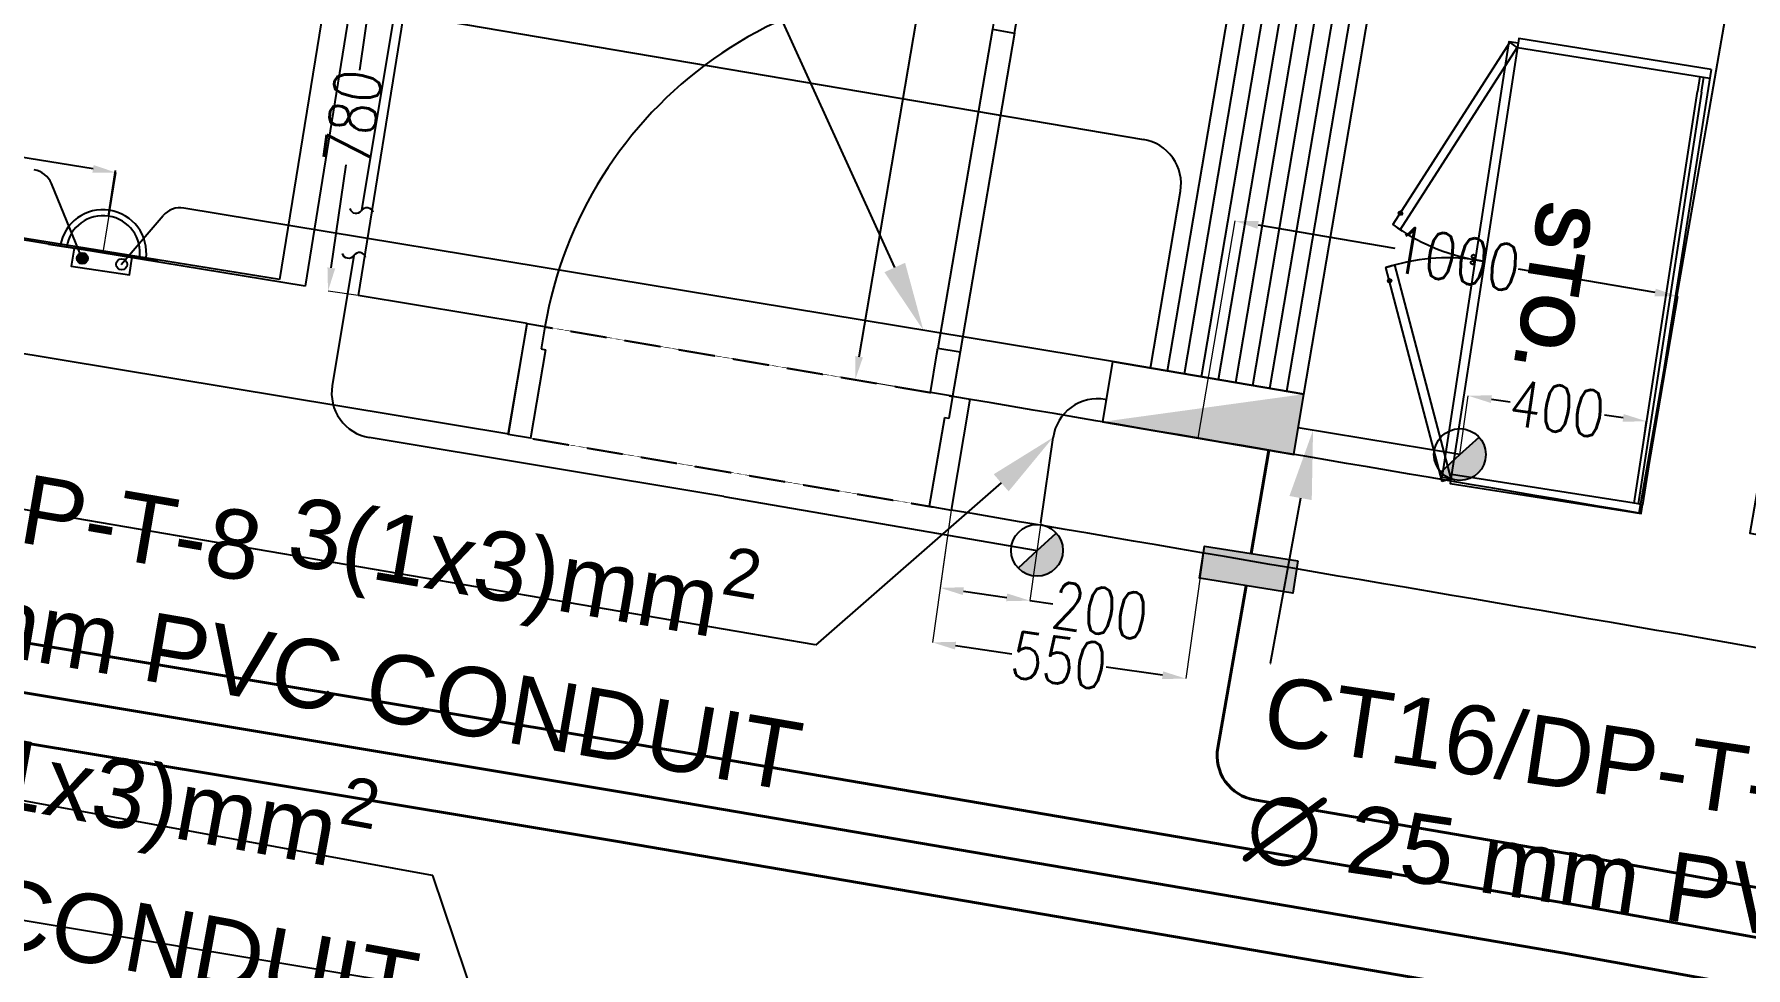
# Model space of a CAD drawing. Extents: x -678889171 to 586587, y -792238163 to 335485.
# Drawn here: x 42180 to 45988, y 36937 to 39014 of the extents above; entities that cross this region are included whole.
import ezdxf
from ezdxf import colors
from ezdxf.entities.mleader import LeaderData, LeaderLine
from ezdxf.math import Vec2, Vec3

# ---------------------------------------------------------------- set-up
doc = ezdxf.new("R2010")
doc.units = 0
doc.header["$MEASUREMENT"] = 0
doc.linetypes.add('XR-Typ29 7th to11Th$0$XR-A-TYP-7-8-9-10$0$XR-A-TYP-2-3-4-6-7-8-9-10$0$HIDDEN', pattern=[0.375, 0.25, -0.125])
doc.layers.get('0').update_dxf_attribs({"color": 8})
doc.layers.get('Defpoints').update_dxf_attribs({"color": 252})
for name, color, linetype in [('1', 8, 'Continuous'), ('25MM POWER CONDUIT', 4, 'Continuous'), ('9TH-FURN$0$XR-A-TYP-7-8-9-10$0$I-FURN', 252, 'Continuous'), ('9TH-FURN$0$XR-A-TYP-7-8-9-10$0$XREF_2BR$0$I-FURN-IDEN', 252, 'Continuous'), ('9TH-FURN$0$XR-A-TYP-7-8-9-10$0$XREF_3BR$0$I-FURN', 252, 'Continuous'), ('E-CUT-LINE', 1, 'Continuous'), ('E-POW-BLOCK', 4, 'Continuous'), ('E-TEXT', 3, 'Continuous'), ('loop line emped', 1, 'Continuous'), ('MEP', 4, 'Continuous'), ('powr wire', 4, 'Continuous'), ('XFRB100$0$11032-XEFR-B1$0$E-POWER-PANEL', 1, 'Continuous'), ('XFRB100$0$11032-XEFR-B1$0$E-POWR-PANL', 2, 'Continuous'), ('XR-A-9TH-FLOOR$0$A-WALL', 252, 'Continuous'), ('XR-Typ28 7th to11Th$0$A-WALL', 252, 'Continuous'), ('XR-Typ28 7th to11Th$0$XR-A-TYP-7-8-9-10$0$A-WALL', 252, 'Continuous'), ('XR-Typ29 7th to11Th$0$A-WALL', 252, 'Continuous'), ('XR-Typ29 7th to11Th$0$XR-A-TYP-7-8-9-10$0$A-EQPM', 252, 'Continuous'), ('XR-Typ29 7th to11Th$0$XR-A-TYP-7-8-9-10$0$A-WALL', 252, 'Continuous'), ('XR-Typ29 7th to11Th$0$XR-A-TYP-7-8-9-10$0$XR-A-TYP-2-3-4-6-7-8-9-10$0$A-DOOR', 252, 'Continuous'), ('XR-Typ29 7th to11Th$0$XR-A-TYP-7-8-9-10$0$XR-A-TYP-2-3-4-6-7-8-9-10$0$A-FLOR-OVHD', 252, 'XR-Typ29 7th to11Th$0$XR-A-TYP-7-8-9-10$0$XR-A-TYP-2-3-4-6-7-8-9-10$0$HIDDEN')]:
    doc.layers.add(name, color=color, linetype=linetype)
doc.styles.add('9TH-FURN$0$XR-A-TYP-7-8-9-10$0$XREF_2BR$0$KZT', font='')
doc.styles.get("Standard").update_dxf_attribs({"font": 'arial.ttf'})
doc.styles.add('Work$0$E-M.MODUL', font='romans.shx', dxfattribs={"width": 0.8})
doc.styles.get('9TH-FURN$0$XR-A-TYP-7-8-9-10$0$XREF_2BR$0$KZT').set_extended_font_data('AvantGarde LT Medium', bold=True)
doc.dimstyles.new('Work$0$S-DIM', dxfattribs={"dimscale": 500, "dimtxt": 0.2065, "dimasz": 0.104, "dimexe": 0, "dimexo": 0, "dimgap": 0, "dimtad": 0, "dimdec": 0, "dimzin": 0, "dimdsep": 46, "dimtxsty": 'Work$0$E-M.MODUL', "dimcen": 0.25, "dimclrd": 5, "dimclre": 5, "dimclrt": 1, "dimadec": 0, "dimazin": 0, "dimtfac": 1, "dimtdec": 0, "dimtofl": 0, "dimtmove": 0, "dimatfit": 3, "dimfxl": 1, "dimtolj": 1, "dimtzin": 0, "dimlwe": 13, "dimarcsym": 0})

# ---------------------------------------------------------------- blocks, each defined once
blk = doc.blocks.new('POWER OUTLET')
h = blk.add_hatch(color=3)
h.dxf.hatch_style = 1
h.paths.add_polyline_path([(-33.35452180699924, 31.98717332019851), (-34.06205133726363, 32.74224302445008, 0.207370734747003), (-34.38928182481724, 31.98717332019851, 0.6487759016068458), (-32.66350035819608, 31.21696708043626)])
at = {"color": 3}
for points in [[(-33.35452180699924, 31.98717332019851), (-34.06205133726363, 32.74224302445008)], [(-33.35452180699924, 31.98717332019851), (-32.66350035819608, 31.21696708043626)]]:
    blk.add_lwpolyline(points, dxfattribs=at)
blk.add_circle((-33.35452180699924, 31.98717332019851), 1.034760017818, dxfattribs=at)
blk = doc.blocks.new('SO1 WP')
at = {"layer": 'E-POW-BLOCK'}
h = blk.add_hatch(color=3, dxfattribs=at)
h.dxf.hatch_style = 1
edge = h.paths.add_edge_path()
edge.add_arc((-0.1064295025979398, -0.0481463273482458), 0.03025259035537483, 0, 360)
at = {"layer": 'E-POW-BLOCK', "color": 3}
for p, q in [((1.4210854715202e-14, 0.2000001000000591), (0, 0.4500002250000605)), ((-0.3000001499999954, 7.105427357601002e-14), (0.3000001499999954, 1.598721155460225e-14))]:
    blk.add_line(p, q, dxfattribs=at)
blk.add_lwpolyline([(0.1593095883453804, 4.352074256530614e-14), (-0.1593095883453804, 4.352074256530614e-14), (-0.1593095883453804, -0.09876317676643558), (0.1593095883453804, -0.09876317676643558)], close=True, dxfattribs=at)
for centre in [(-0.1064295025979398, -0.0481463273482458), (0.1096454942411166, -0.0481463273482458)]:
    blk.add_circle(centre, 0.03025259035537483, dxfattribs=at)
for centre, radius, start, end in [((0, -0.002806461197749854), 0.2353418572437975, 0.6832706906615592, 179.3167293093385), ((0, 1.598721155460225e-14), 0.2000001000000002, 0, 180)]:
    blk.add_arc(centre, radius, start, end, dxfattribs=at)
blk = doc.blocks.new('XFRB100$0$11032-XEFR-B1$0$PANEL1', base_point=(-100.0000000000291, 0))
at = {"layer": 'XFRB100$0$11032-XEFR-B1$0$E-POWR-PANL', "color": 3}
blk.add_lwpolyline([(358.7350829352928, 254.5942718074035), (-450.0000000000279, 254.5942718073962), (-450.0000000000275, -2.371791651967214e-11), (358.7350829352786, -2.362199325034453e-11)], close=True, dxfattribs=at)
blk.add_solid([(-450.0000000000275, -2.371791651967214e-11), (358.7350829352786, -2.362199325034453e-11), (358.7350829352928, 254.5942718074035)], dxfattribs=at)
blk = doc.blocks.new('*D2892')
at = {"layer": '25MM POWER CONDUIT', "color": 5, "lineweight": 13, "transparency": 16777216}
for p, q in [((43024.97091938709, 39203.10429215217), (42943.82270012832, 39214.6988457867)), ((42900.73879076695, 38433.01200490975), (42833.50690015359, 38442.61817703267))]:
    blk.add_line(p, q, dxfattribs=at)
at = {"layer": '25MM POWER CONDUIT', "color": 5, "lineweight": -2, "transparency": 16777216}
for p, q in [((42936.46757679457, 39163.22164538939), (42903.68622510335, 38933.79079375958)), ((42840.86202348734, 38494.09537742999), (42873.64337517857, 38723.52622905979))]:
    blk.add_line(p, q, dxfattribs=at)
at = {"layer": '25MM POWER CONDUIT', "color": 5, "transparency": 16777216}
for points in [[(42927.88804339503, 39164.44749927834), (42945.04711019412, 39161.99579150043), (42943.82270012832, 39214.6988457867)], [(42832.28249008779, 38495.32123131894), (42849.44155688689, 38492.86952354103), (42833.50690015359, 38442.61817703267)]]:
    blk.add_solid(points, dxfattribs=at)
at = {"layer": 'Defpoints', "color": 0, "transparency": 16777216}
for p in [(43024.97091938709, 39203.10429215217, 8.704692898799751e-05), (42833.50690015359, 38442.61817703267), (42900.73879076695, 38433.01200490975, 2.631048185536944e-06)]:
    blk.add_point(p, dxfattribs=at)
at = {"layer": '25MM POWER CONDUIT', "color": 1, "transparency": 16777216, "insert": (42888.66480014096, 38828.65851140968), "char_height": 103.25, "attachment_point": 5, "rotation": 81.86854775224046, "style": 'Work$0$E-M.MODUL'}
blk.add_mtext('\\A1;780', dxfattribs=at)
blk = doc.blocks.new('*D2894')
at = {"layer": '25MM POWER CONDUIT', "color": 5, "lineweight": 13, "transparency": 16777216}
for p, q in [((45351.65216124631, 38078.82702998458), (45370.3335009978, 38209.57439730042)), ((45748.20959666032, 38025.45474308148), (45766.43049828369, 38152.97958600325))]:
    blk.add_line(p, q, dxfattribs=at)
at = {"layer": '25MM POWER CONDUIT', "color": 5, "lineweight": -2, "transparency": 16777216}
for p, q in [((45421.8107013331, 38202.21927353264), (45463.24971741751, 38196.29841750064)), ((45714.95329794838, 38160.33470977104), (45673.514281864, 38166.25556580303))]:
    blk.add_line(p, q, dxfattribs=at)
at = {"layer": '25MM POWER CONDUIT', "color": 5, "transparency": 16777216}
for points in [[(45423.0365552944, 38210.79880692185), (45420.58484737181, 38193.63974014342), (45370.3335009978, 38209.57439730042)], [(45716.17915190967, 38168.91424316024), (45713.72744398708, 38151.75517638182), (45766.43049828369, 38152.97958600325)]]:
    blk.add_solid(points, dxfattribs=at)
at = {"layer": 'Defpoints', "color": 0, "transparency": 16777216}
for p in [(45766.43049828369, 38152.97958600325), (45351.65216124631, 38078.82702998458, 5.754768383665573e-05), (45748.20959666032, 38025.45474308148, 5.754768383678106e-05)]:
    blk.add_point(p, dxfattribs=at)
at = {"layer": '25MM POWER CONDUIT', "color": 1, "transparency": 16777216, "insert": (45568.38199964075, 38181.27699165184), "char_height": 103.25, "attachment_point": 5, "rotation": 351.8685472691534, "style": 'Work$0$E-M.MODUL'}
blk.add_mtext('\\A1;400', dxfattribs=at)
blk = doc.blocks.new('*D2896')
at = {"layer": '25MM POWER CONDUIT', "color": 5, "lineweight": 13, "transparency": 16777216}
for p, q in [((44220.21047331547, 37955.32495414995), (44195.47973994902, 37782.23895911597)), ((44419.60518349861, 37926.83519601607), (44394.87445071678, 37753.74920507371))]:
    blk.add_line(p, q, dxfattribs=at)
at = {"layer": '25MM POWER CONDUIT', "color": 5, "lineweight": -2, "transparency": 16777216}
for p, q in [((44246.95694028433, 37774.8838353482), (44343.39725038148, 37761.10432884149)), ((44394.87445071678, 37753.74920507371), (44446.35165105209, 37746.39408130594))]:
    blk.add_line(p, q, dxfattribs=at)
at = {"layer": '25MM POWER CONDUIT', "color": 5, "transparency": 16777216}
for points in [[(44248.18279424562, 37783.46336873742), (44245.73108632303, 37766.30430195898), (44195.47973994902, 37782.23895911597)], [(44344.62310434278, 37769.6838622307), (44342.17139642018, 37752.52479545227), (44394.87445071678, 37753.74920507371)]]:
    blk.add_solid(points, dxfattribs=at)
at = {"layer": 'Defpoints', "color": 0, "transparency": 16777216}
for p in [(44220.21047331547, 37955.32495414995, 2.464745754823463e-06), (44419.60518349861, 37926.83519601607, 2.464745754823463e-06), (44394.87445071678, 37753.74920507371)]:
    blk.add_point(p, dxfattribs=at)
at = {"layer": '25MM POWER CONDUIT', "color": 1, "transparency": 16777216, "insert": (44551.48393327533, 37731.37265545713), "char_height": 103.25, "attachment_point": 5, "rotation": 351.8685472691534, "style": 'Work$0$E-M.MODUL'}
blk.add_mtext('\\A1;200', dxfattribs=at)
blk = doc.blocks.new('h')
h = blk.add_hatch()
h.set_pattern_fill('AR-CONC', color=4)
h.set_pattern_definition([(49.99999999999999, (0, 0), (7.172601826007535, -0.6275213498259511), [0.75, -8.25]), (355, (0, 0), (-1.38751333613, 7.521921337000118), [0.6, -6.6]), (100.45144446, (0.59771681, -0.05229344), (5.78508846727112, 6.894399909686294), [0.6374019199999998, -7.011421119999999]), (46.18420000000001, (0, 2), (10.67241330671572, -1.655192807930765), [1.125, -12.375]), (96.63563549, (0.88936745, 1.86206693), (9.346619456742284, 9.741186007745505), [0.95610342, -10.5171376]), (351.1841639899999, (0, 2), (9.346619450547731, 9.741186002699902), [0.9, -9.90000001]), (21, (1, 1.5), (5.969070521184617, -4.026188906653388), [0.75, -8.25]), (326.0000000000001, (1, 1.5), (2.433153319215817, 7.25150045046853), [0.6, -6.6]), (71.45144474, (1.49742254, 1.16448426), (8.402223767299711, 3.225311528063538), [0.6374019000000001, -7.01142112]), (37.50000000000001, (0, 0), (0.1215985531729067, 3.328938538313115), [0, -6.52, 0, -6.7, 0, -6.625]), (7.499999999999999, (0, 0), (2.630695374421486, 3.944117118823602), [0, -3.82, 0, -6.37, 0, -2.525]), (327.5, (-2.23, 0), (5.33822436172409, -0.2255487173437976), [0, -2.5, 0, -7.8, 0, -10.35]), (317.5, (-3.23, 0), (5.831861693423862, 1.001049823323177), [0, -3.25, 0, -5.18, 0, -7.35])])
h.paths.add_polyline_path([(648500834.4310429, 819108045.8914065), (648500906.656452, 819108048.82615), (648500915.1896517, 819107838.8201035), (648500842.9642427, 819107835.8853601)])
at = {"color": 4}
blk.add_lwpolyline([(648500834.4310429, 819108045.8914065), (648500906.656452, 819108048.82615), (648500915.1896517, 819107838.8201035), (648500842.9642427, 819107835.8853601)], close=True, dxfattribs=at)
blk = doc.blocks.new('*D2903')
at = {"layer": '25MM POWER CONDUIT', "color": 5, "lineweight": 13, "transparency": 16777216}
for p, q in [((44220.21047331547, 37955.32495414995), (44178.14537343185, 37660.91881739396)), ((44783.70564653134, 37874.81208014274), (44741.64054828873, 37580.40595487189))]:
    blk.add_line(p, q, dxfattribs=at)
at = {"layer": '25MM POWER CONDUIT', "color": 5, "lineweight": -2, "transparency": 16777216}
for p, q in [((44229.62257376716, 37653.56369362619), (44354.76067863706, 37635.68381198173)), ((44690.16334795344, 37587.76107863966), (44565.02524308355, 37605.64096028412))]:
    blk.add_line(p, q, dxfattribs=at)
at = {"layer": '25MM POWER CONDUIT', "color": 5, "transparency": 16777216}
for points in [[(44230.84842772846, 37662.1432270154), (44228.39671980587, 37644.98416023697), (44178.14537343185, 37660.91881739396)], [(44691.38920191473, 37596.34061202888), (44688.93749399214, 37579.18154525045), (44741.64054828873, 37580.40595487189)]]:
    blk.add_solid(points, dxfattribs=at)
at = {"layer": 'Defpoints', "color": 0, "transparency": 16777216}
for p in [(44220.21047331547, 37955.32495414995, -1.645464867444953e-06), (44783.70564653134, 37874.81208014274, -1.645464867444953e-06), (44741.64054828873, 37580.40595487189)]:
    blk.add_point(p, dxfattribs=at)
at = {"layer": '25MM POWER CONDUIT', "color": 1, "transparency": 16777216, "insert": (44459.8929608603, 37620.66238613292), "char_height": 103.25, "attachment_point": 5, "rotation": 351.8685472691534, "style": 'Work$0$E-M.MODUL'}
blk.add_mtext('\\A1;550', dxfattribs=at)
blk = doc.blocks.new('*D3064')
at = {"layer": '1', "color": 5, "lineweight": 13, "transparency": 16777216}
for p, q in [((41543.45800210696, 38657.24421155239), (41572.46217605354, 38834.96750880664)), ((42333.01489902684, 38528.3897173314), (42362.01907297342, 38706.11301458565))]:
    blk.add_line(p, q, dxfattribs=at)
at = {"layer": '1', "color": 5, "lineweight": -2, "transparency": 16777216}
for p, q in [((41623.78323104931, 38826.59199006928), (41862.42723911825, 38787.64564804053)), ((42310.69801797763, 38714.48853332302), (42072.05400990871, 38753.43487535176))]:
    blk.add_line(p, q, dxfattribs=at)
at = {"layer": '1', "color": 5, "transparency": 16777216}
for points in [[(41625.17915083887, 38835.14549923524), (41622.38731125975, 38818.03848090331), (41572.46217605354, 38834.96750880664)], [(42312.09393776719, 38723.04204248898), (42309.30209818807, 38705.93502415706), (42362.01907297342, 38706.11301458565)]]:
    blk.add_solid(points, dxfattribs=at)
at = {"layer": 'Defpoints', "color": 0, "transparency": 16777216}
for p in [(42362.01907297342, 38706.11301458565), (41543.45800210696, 38657.24421155239), (42333.01489902684, 38528.3897173314)]:
    blk.add_point(p, dxfattribs=at)
at = {"layer": '1', "color": 1, "transparency": 16777216, "insert": (41967.24062451348, 38770.54026169614), "char_height": 103.25, "attachment_point": 5, "rotation": 350.7311270868649, "style": 'Work$0$E-M.MODUL'}
blk.add_mtext('\\A1;800', dxfattribs=at)
blk = doc.blocks.new('*D3096')
at = {"layer": '1', "color": 5, "lineweight": 13, "transparency": 16777216}
for p, q in [((44871.56155753272, 40020.26645373335), (44324.48169135639, 40113.43589918403)), ((44553.4201869528, 38152.17828813261), (44006.34032077648, 38245.3477335833))]:
    blk.add_line(p, q, dxfattribs=at)
at = {"layer": '1', "color": 5, "lineweight": -2, "transparency": 16777216}
for p, q in [((44315.75162058094, 40062.17396531245), (44188.85348457822, 39317.0432529145)), ((44015.07039155193, 38296.6096674549), (44141.96852755465, 39041.74037985284))]:
    blk.add_line(p, q, dxfattribs=at)
at = {"layer": '1', "color": 5, "transparency": 16777216}
for points in [[(44307.20796493567, 40063.62897710835), (44324.2952762262, 40060.71895351654), (44324.48169135639, 40113.43589918403)], [(44006.52673590667, 38298.06467925081), (44023.6140471972, 38295.15465565899), (44006.34032077648, 38245.3477335833)]]:
    blk.add_solid(points, dxfattribs=at)
at = {"layer": 'Defpoints', "color": 0, "transparency": 16777216}
for p in [(44871.56155753272, 40020.26645373335), (44006.34032077648, 38245.3477335833), (44553.4201869528, 38152.17828813261)]:
    blk.add_point(p, dxfattribs=at)
at = {"layer": '1', "color": 1, "transparency": 16777216, "insert": (44165.41100606644, 39179.39181638367), "char_height": 103.25, "attachment_point": 5, "rotation": 80.33507205403782, "style": 'Work$0$E-M.MODUL'}
blk.add_mtext('\\A1;1895', dxfattribs=at)
blk = doc.blocks.new('*D3097')
at = {"layer": '1', "color": 5, "lineweight": 13, "transparency": 16777216}
for p, q in [((44769.14481885936, 38115.43969552955), (44851.41649969924, 38598.51192491833)), ((45754.91702410587, 37947.55354659179), (45837.18870494576, 38430.62577598056))]:
    blk.add_line(p, q, dxfattribs=at)
at = {"layer": '1', "color": 5, "lineweight": -2, "transparency": 16777216}
for p, q in [((44902.67838193578, 38589.78155095344), (45206.65130444502, 38538.01214310259)), ((45785.92682270921, 38439.35614994544), (45481.95390019999, 38491.12555779629))]:
    blk.add_line(p, q, dxfattribs=at)
at = {"layer": '1', "color": 5, "transparency": 16777216}
for points in [[(44904.13344426326, 38598.32519799287), (44901.2233196083, 38581.23790391402), (44851.41649969924, 38598.51192491833)], [(45787.38188503669, 38447.89979698487), (45784.47176038173, 38430.81250290602), (45837.18870494576, 38430.62577598056)]]:
    blk.add_solid(points, dxfattribs=at)
at = {"layer": 'Defpoints', "color": 0, "transparency": 16777216}
for p in [(45837.18870494576, 38430.62577598056), (44769.14481885936, 38115.43969552955), (45754.91702410587, 37947.55354659179, 5.372140631495874e-05)]:
    blk.add_point(p, dxfattribs=at)
at = {"layer": '1', "color": 1, "transparency": 16777216, "insert": (45344.3026023225, 38514.56885044945), "char_height": 103.25, "attachment_point": 5, "rotation": 350.3347331771691, "style": 'Work$0$E-M.MODUL'}
blk.add_mtext('\\A1;1000', dxfattribs=at)
blk = doc.blocks.new('CW_0.000')
blk.add_lwpolyline([(0, -25.98557292037257, 0.66), (0, 0, -0.66), (0, 25.98557292037257, 0.97)], format="xyb")
blk = doc.blocks.new('XR-Typ28 7th to11Th')
at = {"layer": 'XR-Typ28 7th to11Th$0$A-WALL'}
blk.add_line((48551.1866209385, 24426.14796266418), (48978.11012245185, 26886.43461727771), dxfattribs=at)
at = {"layer": 'XR-Typ28 7th to11Th$0$XR-A-TYP-7-8-9-10$0$A-WALL'}
blk.add_lwpolyline([(49224.38083059482, 26843.82363215846), (49224.38083059482, 26843.82363215846), (48797.21695753954, 24381.74918225056), (52993.29917913351, 23635.69447292603), (52949.2310054915, 23391.59782744886), (48641.24275517509, 24156.92886015335)], dxfattribs=at)
blk = doc.blocks.new('*U1232')
for p, q in [((709.9999999996999, 919.9999999996726), (709.999999999709, 199.9999999998977)), ((759.9999999996817, 919.9999999996726), (759.9999999996908, 199.9999999998977)), ((-199.9999999999955, -150.0000000000682), (-200, 99.99999999993179)), ((-160.0000000000136, 99.99999999993179), (-200, 99.99999999993179)), ((-160.0000000000136, 99.99999999993179), (-160.0000000000136, 49.9999999999477)), ((759.9999999996862, 99.99999999993179), (759.9999999996862, 49.9999999999477)), ((759.9999999996862, 99.99999999993179), (799.9999999996726, 99.99999999993179)), ((799.9999999996771, -150.0000000000682), (799.9999999996726, 99.99999999993179)), ((-160.0000000000136, 49.9999999999477), (-150.0000000000182, 49.9999999999477)), ((-150.0000000000182, 49.9999999999477), (-150.0000000000091, -150.0000000000682)), ((749.9999999996862, 49.9999999999477), (749.9999999996862, -150.0000000000682)), ((759.9999999996862, 49.9999999999477), (749.9999999996862, 49.9999999999477)), ((-150.0000000000091, -150.0000000000682), (-199.9999999999955, -150.0000000000682)), ((749.9999999996862, -150.0000000000682), (799.9999999996771, -150.0000000000682))]:
    blk.add_line(p, q)
for points in [[(709.999999999709, 919.9999999996726), (759.9999999996908, 919.9999999996726), (759.9999999996908, 1019.999999999636), (709.999999999709, 1019.999999999636), (709.999999999709, 932.9999999996653), (709.999999999709, 1019.999999999636)], [(709.999999999709, 199.9999999998977), (759.9999999996908, 199.9999999998977), (759.9999999996908, 99.99999999993179), (709.999999999709, 99.99999999993179), (709.999999999709, 186.9999999999004)]]:
    blk.add_lwpolyline(points, close=True)
blk.add_arc((759.9999999996908, 99.99999999993179), 919.9999999997044, 90, 180)
at = {"layer": 'XR-Typ29 7th to11Th$0$XR-A-TYP-7-8-9-10$0$XR-A-TYP-2-3-4-6-7-8-9-10$0$A-FLOR-OVHD'}
for p, q in [((-160.0000000000136, 99.99999999993179), (759.9999999996908, 99.99999999993179)), ((-160.0000000000136, -150.0000000001364), (759.9999999996908, -150.0000000001364))]:
    blk.add_line(p, q, dxfattribs=at)
blk = doc.blocks.new('XR-Typ29 7th to11Th$0$A$C30F165C2')
for p, q in [((0, 0), (900.0000000000146, 0)), ((0, -650.7999999999902), (0, 0)), ((900.0000000000146, 0), (900, -650.7999999999902)), ((338.9750000000058, -600.0000000000018), (0, -600.0000000000018)), ((0, -650.7999999999902), (0, -600.0000000000018)), ((338.9750000000058, -600.0000000000018), (338.9750000000058, -650.7999999999902)), ((900, -600.0000000000018), (352.9750000000058, -600.0000000000018)), ((352.9750000000058, -650.7999999999902), (352.9750000000058, -600.0000000000018)), ((900, -600.0000000000018), (900, -650.7999999999902)), ((900, -650.7999999999902), (0, -650.7999999999902)), ((0, -650.7999999999902), (338.9750000000058, -650.7999999999902)), ((310.0567722904671, -650.7999999999902), (271.6234744505637, -650.7999999999902)), ((271.6234744505637, -650.7999999999902), (271.6234744505637, -701.0267485376407)), ((310.0567722904671, -701.0267485376407), (310.0567722904671, -650.7999999999902)), ((352.9750000000058, -650.7999999999902), (900, -650.7999999999902)), ((425.3566658101627, -650.7999999999902), (386.9233679702593, -650.7999999999902)), ((386.9233679702593, -650.7999999999902), (386.9233679702593, -701.0267485376407)), ((425.3566658101627, -701.0267485376407), (425.3566658101627, -650.7999999999902)), ((271.6234744505637, -701.0267485376407), (310.0567722904671, -701.0267485376407)), ((386.9233679702593, -701.0267485376407), (425.3566658101627, -701.0267485376407))]:
    blk.add_line(p, q)
blk = doc.blocks.new('XR-Typ29 7th to11Th')
at = {"layer": 'XR-Typ29 7th to11Th$0$A-WALL'}
for p, q in [((45787.28816574388, 26198.74306648427), (45582.91678482344, 24931.32037758745)), ((45905.69069821123, 26179.22337670639), (45701.17343987068, 24910.89601930264))]:
    blk.add_line(p, q, dxfattribs=at)
at = {"layer": 'XR-Typ29 7th to11Th$0$XR-A-TYP-7-8-9-10$0$A-WALL'}
for p, q in [((45582.91678482344, 24931.32037758745), (42624.01495575836, 25418.03197468173)), ((46077.18370239058, 24848.52310682246), (45701.17343987068, 24910.89601930264)), ((46035.39813829699, 24600.83232685798), (46077.18369083889, 24848.52310877503)), ((47021.23309925961, 24433.10823258427), (47062.82068445667, 24679.62553028332))]:
    blk.add_line(p, q, dxfattribs=at)
blk.add_lwpolyline([(46036.27252870268, 24601.89327110205), (44786.59595737403, 24809.19071795802)], dxfattribs=at)
for centre, radius, start, end in [((-16307752.80842139, -96011908.14093174), 97419229.02603221, 80.33448642393051, 80.33537418586192), ((-3241366.196149606, -19269403.38684653), 19572062.19599408, 80.32279956560792, 80.32761219418778)]:
    blk.add_arc(centre, radius, start, end, dxfattribs=at)
at = {"layer": 'XR-Typ29 7th to11Th$0$XR-A-TYP-7-8-9-10$0$A-EQPM', "rotation": 170.7920283354781}
blk.add_blockref('XR-Typ29 7th to11Th$0$A$C30F165C2', (45525.90338380386, 24945.88548289438, 4.941505003701541e-08), dxfattribs=at)
at = {"layer": 'XR-Typ29 7th to11Th$0$XR-A-TYP-7-8-9-10$0$XR-A-TYP-2-3-4-6-7-8-9-10$0$A-DOOR', "extrusion": (1.435535558398979e-06, -2.298617891161982e-07, 0.9999999999989432), "rotation": 350.3215063451377}
blk.add_blockref('*U1232', (46257.39273678727, 24715.54459567219, 0.06047216091261685), dxfattribs=at)

msp = doc.modelspace()

# ---------------------------------------------------------------- linework, layer by layer
at = {"layer": '9TH-FURN$0$XR-A-TYP-7-8-9-10$0$I-FURN', "extrusion": (-1.482798709112498e-08, 2.323803696193469e-09, 1)}
for points, elevation in [([(45463.15917792591, 38996.35039691267), (45202.65689469685, 38590.66585161296), (45218.97715765259, 38579.10346361916), (45479.47855728161, 38984.7884828216)], -0.0005820316084896614), ([(45386.57043932749, 38511.9049491379), (45461.32587159571, 38997.8385573048), (45481.07179518004, 38994.66074330605), (45406.31636291138, 38508.72713513925)], -0.0005820316084896622), ([(45312.6332739601, 38018.57157676601), (45187.23241617406, 38494.82208688961), (45206.35624354354, 38500.68033114952), (45331.75611366062, 38024.42964827314)], -0.0005820316084896609), ([(45312.00951317914, 38027.60751294123), (45386.57043707782, 38511.90494949997), (45406.31636066212, 38508.7271355012), (45331.75543676306, 38024.42969894259)], -0.0005820316084896618)]:
    msp.add_lwpolyline(points, close=True, dxfattribs=dict(at, elevation=elevation))
for points, elevation in [([(45910.73738982704, 38935.33895528471), (45482.74539058077, 39004.52035487703), (45479.56757430096, 38984.77443166002), (45907.67474599646, 38916.15369332146)], -0.00053654924748091), ([(45910.7437835488, 38935.37900735458), (45758.09484038578, 37967.29946980881)], -0.0005819356787143826), ([(45885.63242277725, 38919.67242480146), (45880.13441265256, 38886.44613180243)], -0.0005820316084896615), ([(45889.02004847327, 38885.01612971006), (45889.02008258718, 38885.01612421998), (45894.51995338134, 38918.25366175165)], -0.0005820316084896612), ([(45897.6938023535, 38937.43428040217), (45897.69433850627, 38937.43752055095)], -0.0005820316084896615), ([(45383.36778374317, 38504.5918847907), (45385.34237606481, 38504.2741031627)], -0.0004908257437722288), ([(45383.52667455711, 38505.57918095153), (45385.50126687886, 38505.26139932358)], -0.0004908257437722296), ([(45385.66503899697, 38518.86628641074), (45387.63963131861, 38518.54850478272)], -0.0004908257437722276), ([(45385.82392981096, 38519.85358257161), (45387.7985221326, 38519.53580094359)], -0.0004908257437722277), ([(45739.3373275945, 37970.31821595009), (45739.33621332967, 37970.31839527461), (45333.34289971798, 38034.30289196226), (45330.16508343808, 38014.55696874522), (45736.15839138241, 37950.57247296969), (45736.15839138241, 37950.57247296969), (45745.04405683003, 37949.14245564384), (45745.04405683012, 37949.14245564381), (45754.91702410588, 37947.55354659179), (45758.09484038578, 37967.29946980881), (45748.22299633755, 37968.88819809378)], -0.0005365492474809084)]:
    msp.add_lwpolyline(points, dxfattribs=dict(at, elevation=elevation))
at = {"layer": '9TH-FURN$0$XR-A-TYP-7-8-9-10$0$I-FURN', "ltscale": 0.5, "extrusion": (-1.482798709112498e-08, 2.323803696193469e-09, 1)}
for points, elevation in [([(45222.32672743215, 38613.31657144702), (45223.95866461582, 38612.1603789766)], -0.0004908270620339598), ([(45222.90482366726, 38614.13254003883), (45224.53676085102, 38612.97634756841)], -0.0004908270620339605), ([(45198.8024698349, 38467.14443833757), (45200.71475541974, 38467.73024021699)], -0.0004908270620339592), ([(45199.09537077472, 38466.18829554514), (45201.00765635956, 38466.7740974246)], -0.0004908270620339597)]:
    msp.add_lwpolyline(points, dxfattribs=dict(at, elevation=elevation))
at = {"layer": '9TH-FURN$0$XR-A-TYP-7-8-9-10$0$I-FURN', "ltscale": 0.5, "extrusion": (-1.597273940767406e-08, 1.345013070657766e-09, 1)}
for centre in [(45219.35190118233, 38616.03694068374, -0.0005803890348285662), (45195.12434913507, 38465.49476318248, -0.0005802139510101509)]:
    msp.add_circle(centre, 3.999999999999997, dxfattribs=at)
at = {"layer": '9TH-FURN$0$XR-A-TYP-7-8-9-10$0$I-FURN', "extrusion": (-1.597273940767406e-08, 1.345013070657766e-09, 1)}
for centre in [(45379.49804450677, 38505.72109612709, -0.0005804630681208936), (45381.79529976057, 38519.99549774714, -0.0005804796695596577)]:
    msp.add_circle(centre, 3.999999999999997, dxfattribs=at)
for centre, start, end in [((45464.07345939408, 38946.98872664426, -0.0005809917946431105), 233.7343353724053, 259.8996431950899), ((45323.65644450294, 38074.47330782242, -0.0005799770420274539), 81.81551005568232, 107.9808178823853)]:
    msp.add_arc(centre, 441.9328134102253, start, end, dxfattribs=at)
at = {"layer": '9TH-FURN$0$XR-A-TYP-7-8-9-10$0$XREF_3BR$0$I-FURN', "extrusion": (-1.482798709112498e-08, 2.323803696193469e-09, 1), "elevation": -0.000582031608489661}
msp.add_lwpolyline([(45889.02004518972, 38885.01610930739), (45748.22648649273, 37968.88763640459), (45739.3408177482, 37970.3176542611), (45880.13437864808, 38886.44613727491), (45880.13441265256, 38886.44613180239)], dxfattribs=at)
at = {"layer": 'powr wire', "color": 6, "lineweight": 40}
for p, q in [((43525.86043346644, 37432.91700534176), (45595.78803901977, 37078.94302020506)), ((44894.70488704409, 37310.40530669887), (45612.01740562383, 37187.73919504423)), ((43491.08935770969, 37215.69479570608), (45561.01696326301, 36861.72081056938))]:
    msp.add_line(p, q, dxfattribs=at)
at = {"layer": 'powr wire', "color": 6, "lineweight": 40, "extrusion": (1.731170680509693e-05, 0.0001012333711550227, 0.9999999947260547)}
msp.add_arc((44911.56097963231, 37408.97415936538, 4.554262076463244), 100, 170.0697857652778, 260.2958373053684, dxfattribs=at)

# ---------------------------------------------------------------- texts
at = {"layer": '9TH-FURN$0$XR-A-TYP-7-8-9-10$0$XREF_2BR$0$I-FURN-IDEN', "extrusion": (-1.482798709112498e-08, 2.323803696193469e-09, 1), "insert": (45589.40784335171, 38259.65390547215, 0.0001100434618183467), "char_height": 119.9999999999999, "attachment_point": 3, "text_direction": (-0.1558203657212436, -0.9877854086928487, -1.508298768255322e-11), "style": '9TH-FURN$0$XR-A-TYP-7-8-9-10$0$XREF_2BR$0$KZT'}
msp.add_mtext_dynamic_manual_height_columns('STO.', width=296.5135135135133, gutter_width=905.897379766363, heights=[0], dxfattribs=at)

# ---------------------------------------------------------------- next in the draw order: block references
at = {"layer": 'XR-A-9TH-FLOOR$0$A-WALL'}
msp.add_blockref('XR-Typ28 7th to11Th', (-2800.434649049275, 13522.11598560929), dxfattribs=at)

# ---------------------------------------------------------------- next in the draw order: linework, layer by layer
at = {"layer": 'powr wire', "color": 6, "lineweight": 40}
for p, q in [((45612.01740562374, 37187.73919504422), (46978.59053592666, 36941.01162720877)), ((45595.78803901977, 37078.94302020506), (46962.36116932266, 36832.21545236961))]:
    msp.add_line(p, q, dxfattribs=at)

# ---------------------------------------------------------------- next in the draw order: block references
at = {"layer": 'XR-A-9TH-FLOOR$0$A-WALL'}
msp.add_blockref('XR-Typ29 7th to11Th', (-2800.434649049275, 13522.11598560929), dxfattribs=at)

# ---------------------------------------------------------------- next in the draw order: linework, layer by layer
at = {"color": 240, "true_color": 0xed1f24}
for p, q in [((44966.82141940689, 38219.64929363215), (46111.81252369491, 44973.23815966951, 2.994329330419099e-05)), ((44928.86787221339, 38226.11290372549), (45503.08060076591, 41613.0358900839, -1.442220797013725e-05)), ((44890.91432502001, 38232.57651381887), (45448.36261052056, 41520.61649967434, -2.094906587622556e-06)), ((44852.96077782669, 38239.04012391223), (45242.18675793498, 40534.84158104764, -9.776036272003165e-06))]:
    msp.add_line(p, q, dxfattribs=at)
at = {"layer": '1', "color": 4}
for p, q in [((42997.56033385964, 39161.35721826193, 9.061460620815587e-05), (42907.82506179844, 38622.06664644286, 6.000224202458288e-05)), ((42286.865041073, 38515.31316885203, 4.030899889636251e-06), (42218.13660348675, 38681.84576605362, 6.894820939085285e-07)), ((42891.14513781783, 38521.82372596351, 5.431203910079037e-05), (42842.89556712919, 38231.85370671662, 3.78521410507246e-05)), ((44579.15199582072, 38285.67063246542), (45004.77496660012, 38213.18568353877)), ((43714.07899130278, 37985.51819939943, -0.0001419986164841111), (42925.12547390035, 38116.79614532924, 1.288717243953796e-05)), ((43714.07899130278, 37985.51819939944, -0.0001419986164841051), (44410.86609879028, 37865.67190897725, 1.233358114110204e-06))]:
    msp.add_line(p, q, dxfattribs=at)
msp.add_lwpolyline([(36555.27756352024, 37651.40498508116), (36715.64837208428, 37893.50394376072, -0.293385355994958), (36765.08941394504, 37915.28627966174), (39354.12592532425, 37508.70167530874), (43426.45583220603, 36831.0862093379), (45492.99852060524, 36477.69107179529), (46857.29569911436, 36231.37441504694), (49807.84645459036, 35699.87983154523), (52602.6112027218, 35186.7511632471, -0.2285115655352399), (52637.68451622248, 35161.1308680091), (52792.52376805773, 34871.25472392741)], format="xyb", dxfattribs=at)
at = {"layer": '1', "color": 4, "extrusion": (3.619677376248891e-09, 2.244766959288583e-08, 0.9999999999999998)}
msp.add_arc((42171.91797522659, 38662.77121752031, 0.001021822809024276), 50, 22.42606743071311, 80.83992795303415, dxfattribs=at)
at = {"layer": '1', "color": 4, "extrusion": (1.818381368210636e-07, -8.702110015387288e-08, 0.9999999999999797)}
msp.add_arc((42941.53930120777, 38215.43987940904, 0.004501346476516507), 100, 170.5528213319959, 260.5528213324121, dxfattribs=at)
at = {"layer": 'loop line emped', "color": 3}
for p, q in [((45004.77976211702, 38213.21390563343), (46498.73658613497, 47025.13404653408, 3.906933167917639e-05)), ((44815.01680068104, 38245.56018175282), (45187.51386463933, 40442.6881894367, -9.355868787521045e-06)), ((44777.06325348778, 38252.02379184619), (45132.84097134392, 40350.53479782578, -8.935941666663762e-06)), ((44739.10970629429, 38258.48740193955), (45078.16807804827, 40258.38140621493, -8.516014545802142e-06)), ((44701.15137407702, 38264.9227881593), (45023.49518475277, 40166.228014604, -8.096207606754892e-06)), ((44739.1097062942, 38258.48740193955), (45061.45424950312, 40159.79694914095, -8.096226005232729e-06)), ((43051.59881633139, 39050.72325748728, 3.989602874770716e-05), (44648.01217947088, 38780.07025568064, -5.642925144473329e-07)), ((44663.19304185975, 38271.35817437906), (44729.88998391636, 38664.76186422889, -1.675319323212431e-06)), ((44579.15199582072, 38285.67063246543), (42512.8800583689, 38627.42060793671, 1.256815054039712e-06)), ((42373.3846831425, 38501.51102144115, 4.030899889636034e-06), (42466.73131522234, 38610.59877930678, 1.726312042129186e-06)), ((44562.55882459728, 38201.4323482061, -8.682575119295377e-08), (44564.74261070392, 38201.06044246963)), ((44419.60518349864, 37926.83519601606, -4.110210622264299e-06), (44446.77561092275, 38116.9961749295, -4.110210622264299e-06)), ((45351.65216124631, 38078.82702998457, 5.343747321351344e-05), (44992.0615967061, 38138.53429255242))]:
    msp.add_line(p, q, dxfattribs=at)
at = {"layer": 'loop line emped', "color": 3, "extrusion": (2.483533988463707e-08, 4.762340855537298e-11, 0.9999999999999997)}
msp.add_arc((44631.29688596773, 38681.47715773204, 0.001110131104265719), 100, 350.3776742561371, 80.3776742563557, dxfattribs=at)
at = {"layer": 'loop line emped', "color": 3, "extrusion": (3.593817898667498e-09, 1.805076104674882e-08, 0.9999999999999998)}
msp.add_arc((42504.72117586737, 38578.09077278268, 0.0008512947035778375), 50, 80.60861321416218, 139.4463238867457, dxfattribs=at)
at = {"layer": 'loop line emped', "color": 3, "extrusion": (-3.879125150622118e-08, 5.542540271733889e-09, 0.9999999999999993)}
msp.add_arc((44545.77022695218, 38102.85170614538, -0.001516991275649076), 100, 80.33507205324072, 171.8685472691405, dxfattribs=at)
at = {"layer": 'powr wire', "color": 6, "lineweight": 40}
for p, q in [((39450.17640101936, 38111.09058114404), (43525.86043346644, 37432.91700534176)), ((44887.50697515687, 37858.4071157318, -0.04792816373065497), (44926.71055489188, 38088.60585794266)), ((39415.89182437645, 37893.78629881768), (43491.57585682356, 37215.6127230154)), ((44876.22296438899, 37787.00828150329, -0.04792817246852721), (44813.05913372285, 37426.21928481389, -0.01031081214244978))]:
    msp.add_line(p, q, dxfattribs=at)
msp.add_lwpolyline([(30737.12172456915, 39368.0516145077), (39433.94703441535, 38002.29440630487), (43509.63106686246, 37324.12083050259), (45579.55867241579, 36970.14684536589), (46946.13180271871, 36723.41927753044), (49897.31313686611, 36191.81114555614), (56597.64969972687, 34961.60571241117), (61342.86773417363, 34034.72147404614), (65596.60130083517, 33145.97944006289)], dxfattribs=at)

# ---------------------------------------------------------------- next in the draw order: block references
at = {"layer": 'E-CUT-LINE'}
for p, rotation in [((42907.82506179844, 38622.06664644286, 6.000224202458288e-05), 260.5528213320276), ((42891.14513781783, 38521.82372596351, 5.431203910079037e-05), 80.55282133202755)]:
    msp.add_blockref('CW_0.000', p, dxfattribs=dict(at, rotation=rotation))
at = {"layer": 'E-POW-BLOCK'}
for name, p, xscale, yscale, zscale, rotation in [('SO1 WP', (42332.99567505938, 38528.27364847712), 410.1995351285416, 410.1995351285416, 410.1995351285416, 351.3518651703732), ('POWER OUTLET', (47132.61120449842, 39935.91632798968, 5.343747321351344e-05), 55.67728743761145, 55.67728743761145, 55.67728743761145, 90.0000000004097), ('POWER OUTLET', (46191.82514204239, 39722.76120698237, 1.233358114110207e-06), 55.67728743761145, 55.67728743761145, 55.67728743761145, 90.0000000004097)]:
    msp.add_blockref(name, p, dxfattribs=dict(at, xscale=xscale, yscale=yscale, zscale=zscale, rotation=rotation))
at = {"layer": 'MEP', "rotation": 258.6923183004774}
msp.add_blockref('h', (-676006343.1136605, 796558975.6377122, -0.04793841664882848), dxfattribs=at)
at = {"layer": 'XFRB100$0$11032-XEFR-B1$0$E-POWER-PANEL', "extrusion": (-1.764776893790511e-13, -1.036255933708164e-12, -1), "xscale": -0.5338596938492439, "yscale": 0.5338596938492435, "zscale": 0.5338596938492434, "rotation": 9.664927945961754}
msp.add_blockref('XFRB100$0$11032-XEFR-B1$0$PANEL1', (-44740.53214333468, 38120.31252539648, -4.739810578349658e-08), dxfattribs=at)

# ---------------------------------------------------------------- next in the draw order: dimensions: what is measured, and where the dimension line sits
at = {"layer": '1', "color": 2}
for p1, p2, distance, picture, middle in [((44871.56155753272, 40020.26645373335), (44553.4201869528, 38152.17828813261), -554.9566879866287, '*D3096', (44165.41100606644, 39179.39181638367)), ((44769.14481885935, 38115.43969552955), (45754.91702410587, 37947.55354659178, 5.372140631495874e-05), 490.0279668293107, '*D3097', (45344.3026023225, 38514.56885044945))]:
    dim = msp.add_aligned_dim(p1=p1, p2=p2, distance=distance, dimstyle='Work$0$S-DIM', dxfattribs=at)
    dim.commit()
    dim.dimension.update_dxf_attribs({"geometry": picture, "text_midpoint": middle})
at = {"layer": '1', "color": 4}
dim = msp.add_aligned_dim(p1=(41543.45800210696, 38657.24421155239), p2=(42333.01489902684, 38528.3897173314), distance=180.074463745543, dimstyle='Work$0$S-DIM', dxfattribs=at)
dim.commit()
dim.dimension.update_dxf_attribs({"geometry": '*D3064', "text_midpoint": (41967.24062451348, 38770.54026169614)})
at = {"layer": '25MM POWER CONDUIT'}
for base, p1, p2, angle, picture, middle in [((42833.50690015359, 38442.61817703267, -4.110210622268415e-06), (43024.97091938709, 39203.10429215216, 8.293671836572909e-05), (42900.73879076695, 38433.01200490975, -1.479162436731471e-06), 81.86854775224046, '*D2892', (42888.66480014096, 38828.65851140968, -4.110210622268415e-06)), ((45766.43049828369, 38152.97958600325, -4.110210622268415e-06), (45351.65216124631, 38078.82702998457, 5.343747321438731e-05), (45748.20959666031, 38025.45474308147, 5.343747321451264e-05), 351.8685472691533, '*D2894', (45568.38199964075, 38181.27699165184, -4.110210622268415e-06))]:
    dim = msp.add_linear_dim(base=base, p1=p1, p2=p2, angle=angle, dimstyle='Work$0$S-DIM', dxfattribs=at)
    dim.commit()
    dim.dimension.update_dxf_attribs({"geometry": picture, "text_midpoint": middle})
for base, p2, text, picture, middle in [((44741.64054828873, 37580.40595487189), (44783.70564653134, 37874.81208014273, -1.645464867444953e-06), '550', '*D2903', (44459.8929608603, 37620.66238613292)), ((44394.87445071678, 37753.74920507371, -4.110210622268415e-06), (44419.60518349861, 37926.83519601607, -1.645464867444953e-06), '200', '*D2896', (44551.48393327533, 37731.37265545713, -4.110210622268415e-06))]:
    dim = msp.add_linear_dim(base=base, p1=(44220.21047331547, 37955.32495414995, -1.645464867444953e-06), p2=p2, angle=351.8685472691533, text=text, dimstyle='Work$0$S-DIM', dxfattribs=at)
    dim.commit()
    dim.dimension.update_dxf_attribs({"geometry": picture, "text_midpoint": middle})

# ---------------------------------------------------------------- next in the draw order: leaders
at = {"layer": 'E-TEXT', "color": 30}
ml = msp.add_multileader_mtext('Standard', dxfattribs=at)
ml.set_content('\\C30;CT{\\fArial|b0|i0|c178|p34;7}/DP-T-8 {\\A1;3(1x3)mm\\H0.7x;\\S2^ ;\\H1.42857x; \\P∅ 25 mm PVC CONDUIT}', color=3)
ml.set_leader_properties(color=30)
ml.build(insert=Vec2(0, 0))
ml.multileader.update_dxf_attribs({"text_right_attachment_type": 6, "dogleg_length": 0.2763936738358556, "arrow_head_size": 153.5520410199195, "scale": 2})
ctx = ml.context
ctx.base_point, ctx.scale, ctx.char_height, ctx.arrow_head_size, ctx.landing_gap_size, ctx.plane_origin, ctx.plane_x_axis, ctx.plane_y_axis = Vec3(40630.94296605251, 40005.50157083225, -1.012196076481911e-05), 2, 153.5520410199195, 153.5520410199195, 3.071040820398391, Vec3(42169.00486900142, 48862.90927615533, 3.310024783516082e-05), Vec3(0.9856555294567461, -0.1687695981252006, 3.477911888746864e-09), Vec3(0.1687695981252006, 0.9856555294567461, 4.799668914001103e-09)
ctx.right_attachment = 6
notes = []
notes.append((ctx, [(1, (1, 1, 0), (43693.2312771976, 39375.24317352194, 2.445057073364655e-07), (-0.9856555294567461, 0.1687695981252006, -3.477911888746864e-09), 712.1385218585928, [(1, [(44158.05561520712, 38355.31764994523, -2.01196314649465e-06)], 0, [])])]))
ctx.mtext.insert, ctx.mtext.text_direction, ctx.mtext.rotation, ctx.mtext.width, ctx.mtext.defined_height, ctx.mtext.flow_direction, ctx.mtext.extrusion = Vec3(40647.44889226236, 40083.70355012095, -9.727950021123445e-06), Vec3(0.9856555294567461, -0.1687695981252006, 3.477911888746863e-09), 6.113604080006546, 2795.482847265886, 658.284121162635, 5, Vec3(-4.238061277856671e-09, -4.143854412868104e-09, 1)
ml = msp.add_multileader_mtext('Standard', dxfattribs=at)
ml.set_content('\\C30;CT3/DP-T-8 {\\A1;3(1x3)mm\\H0.7x;\\S2^ ;\\H1.42857x; \\P∅ 25 mm PVC CONDUIT}', color=3)
ml.set_leader_properties(color=30)
ml.build(insert=Vec2(0, 0))
ml.multileader.update_dxf_attribs({"text_right_attachment_type": 6, "dogleg_length": 0.2763936738358556, "arrow_head_size": 153.5520410199195, "scale": 2})
ctx = ml.context
ctx.base_point, ctx.scale, ctx.char_height, ctx.arrow_head_size, ctx.landing_gap_size, ctx.plane_origin, ctx.plane_x_axis, ctx.plane_y_axis = Vec3(39049.04831109655, 38600.58522839534, 5.541096600941062e-06), 2, 153.5520410199195, 153.5520410199195, 3.071040820398391, Vec3(35317.21118804842, 47799.34921245037, 4.954458782337549e-05), Vec3(0.987858365473169, -0.1553571683723638, -6.650382193993394e-10), Vec3(0.1553571683723638, 0.987858365473169, 4.772532821513509e-09)
ctx.right_attachment = 6
notes.append((ctx, [(0, (1, 1, 0), (39048.50223549083, 38600.67110787239, 5.541464225654464e-06), (0.987858365473169, -0.1553571683723638, -6.650382193993394e-10), 0.5527873476717117, [(1, [(38821.93561128899, 36990.28600415029, -2.23635926763691e-06)], 0, [])])]))
ctx.mtext.insert, ctx.mtext.text_direction, ctx.mtext.rotation, ctx.mtext.width, ctx.mtext.defined_height, ctx.mtext.flow_direction, ctx.mtext.extrusion = Vec3(39064.48980637362, 38679.00432931039, 5.920216926967619e-06), Vec3(0.987858365473169, -0.1553571683723638, -6.650382193993403e-10), 6.127196305825363, 2517.586958115766, 582.9320752441894, 5, Vec3(-8.448361672147636e-11, -4.817904926852595e-09, 1)
ml = msp.add_multileader_mtext('Standard', dxfattribs=at)
ml.set_content('\\C30;CT{\\fArial|b0|i0|c178|p34;2}/DP-T-8 {\\A1;3(1x3)mm\\H0.7x;\\S2^ ;\\H1.42857x; \\P∅ 25 mm PVC CONDUIT}', color=3)
ml.set_leader_properties(color=30)
ml.build(insert=Vec2(0, 0))
ml.multileader.update_dxf_attribs({"text_right_attachment_type": 6, "dogleg_length": 0.2763936738358556, "arrow_head_size": 153.5520410199195, "scale": 2})
ctx = ml.context
ctx.base_point, ctx.scale, ctx.char_height, ctx.arrow_head_size, ctx.landing_gap_size, ctx.plane_origin, ctx.plane_x_axis, ctx.plane_y_axis = Vec3(41557.16301545879, 38165.1985151265, 0.0004126939868474961), 2, 153.5520410199195, 153.5520410199195, 3.071040820398391, Vec3(41910.26785120514, 47799.41846933818, 0.0004541132716505692), Vec3(0.9856555294567461, -0.1687695981252006, 3.477911888746864e-09), Vec3(0.1687695981252006, 0.9856555294567461, 4.799668914001103e-09)
ctx.right_attachment = 6
notes.append((ctx, [(1, (1, 1, 0), (43918.07291270065, 37655.03415626123, 0.0004205856208337334), (-0.9856555294567461, 0.1687695981252006, -3.477911888746864e-09), 0.5527873476717114, [(1, [(44446.77561092275, 38116.9961749295, 0.0004247405986161185)], 0, [])])]))
ctx.mtext.insert, ctx.mtext.text_direction, ctx.mtext.rotation, ctx.mtext.width, ctx.mtext.defined_height, ctx.mtext.flow_direction, ctx.mtext.extrusion = Vec3(41573.66894166864, 38243.4004944152, 0.0004130879975911918), Vec3(0.9856555294567461, -0.1687695981252006, 3.477911888746863e-09), 6.113604080006546, 2795.482847265886, 658.284121162635, 5, Vec3(-4.238061277856671e-09, -4.143854412868104e-09, 1)
ml = msp.add_multileader_mtext('Standard', dxfattribs=at)
ml.set_content('\\C30;CT{\\fArial|b0|i0|c178|p34;16}/DP-T-8 {\\A1;3(1x3)mm\\H0.7x;\\S2^ ;\\H1.42857x; \\P∅ 25 mm PVC CONDUIT}', color=3)
ml.set_leader_properties(color=30)
ml.build(insert=Vec2(0, 0))
ml.multileader.update_dxf_attribs({"text_right_attachment_type": 6, "dogleg_length": 0.2763936738358556, "arrow_head_size": 153.5520410199195, "scale": 2})
ctx = ml.context
ctx.base_point, ctx.scale, ctx.char_height, ctx.arrow_head_size, ctx.landing_gap_size, ctx.plane_origin, ctx.plane_x_axis, ctx.plane_y_axis = Vec3(44930.18758522459, 37613.70699278132, -1.832132182416492e-06), 2, 153.5520410199195, 153.5520410199195, 3.071040820398391, Vec3(43121.9354562845, 47341.16811990383, 3.185307356887032e-05), Vec3(0.9890550111113342, -0.1475472297115697, 3.477911888746864e-09), Vec3(0.1475472297115697, 0.9890550111113342, 4.799668914001097e-09)
ctx.right_attachment = 6
notes.append((ctx, [(0, (1, 1, 0), (44929.6408481283, 37613.78855502309, -1.834054728104908e-06), (0.9890550111113342, -0.1475472297115697, 3.477911888746863e-09), 0.5527873476717117, [(1, [(45025.03196710485, 38133.05981475327, 7.602142238335818e-07)], 0, [])])]))
ctx.mtext.insert, ctx.mtext.text_direction, ctx.mtext.rotation, ctx.mtext.width, ctx.mtext.defined_height, ctx.mtext.flow_direction, ctx.mtext.extrusion = Vec3(44945.00900757676, 37692.24564953184, -1.438121438720824e-06), Vec3(0.9890550111113342, -0.1475472297115697, 3.477911888746863e-09), 6.135097408750482, 4138.75027916681, 175.8505678463071, 5, Vec3(-4.148024033562358e-09, -4.233980326702479e-09, 1)
ml = msp.add_multileader_mtext('Standard', dxfattribs=at)
ml.set_content('\\C30;CT2/DP-T-8 {\\A1;3(1x3)mm\\H0.7x;\\S2^ ;\\H1.42857x; \\P∅ 25 mm PVC CONDUIT}', color=3)
ml.set_leader_properties(color=30)
ml.build(insert=Vec2(0, 0))
ml.multileader.update_dxf_attribs({"text_right_attachment_type": 6, "dogleg_length": 0.2763936738358556, "arrow_head_size": 153.5520410199195, "scale": 2})
ctx = ml.context
ctx.base_point, ctx.scale, ctx.char_height, ctx.arrow_head_size, ctx.landing_gap_size, ctx.plane_origin, ctx.plane_x_axis, ctx.plane_y_axis = Vec3(40711.59747744192, 37678.13510923016, -5.764702642272071e-06), 2, 153.5520410199195, 153.5520410199195, 3.071040820398391, Vec3(39813.13260387102, 46942.326234023, 2.834546148002503e-05), Vec3(0.9837534464715342, -0.1795248076322006, 3.477911888746864e-09), Vec3(0.1795248076322006, 0.9837534464715342, 4.7996689140011e-09)
ctx.right_attachment = 6
notes.append((ctx, [(1, (1, 1, 0), (43066.79456799477, 37142.21545051038, 2.126931343965301e-06), (-0.9837534464715341, 0.1795248076322005, -3.477911888746862e-09), 0.5527873476717117, [(1, [(43363.1684039027, 36259.9306621537, -2.18682083909624e-07)], 0, [])])]))
ctx.mtext.insert, ctx.mtext.text_direction, ctx.mtext.rotation, ctx.mtext.width, ctx.mtext.defined_height, ctx.mtext.flow_direction, ctx.mtext.extrusion = Vec3(40728.95653689151, 37756.15214723943, -5.370691898576403e-06), Vec3(0.9837534464715342, -0.1795248076322006, 3.477911888746863e-09), 6.102681917348368, 2517.586958115766, 582.9320752441895, 5, Vec3(-4.283067445563336e-09, -4.097319373281774e-09, 1)
for ctx, leaders in notes:
    for number, flags, end, landing, length, lines in leaders:
        leader = LeaderData()
        leader.index, (leader.has_last_leader_line, leader.has_dogleg_vector, leader.attachment_direction) = number, flags
        leader.last_leader_point, leader.dogleg_vector, leader.dogleg_length = Vec3(end), Vec3(landing), length
        for number, points, colour, breaks in lines:
            line = LeaderLine()
            line.index, line.vertices, line.color, line.breaks = number, Vec3.list(points), colors.encode_raw_color(colour), breaks
            leader.lines.append(line)
        ctx.leaders.append(leader)

doc.saveas('drawing.dxf')
